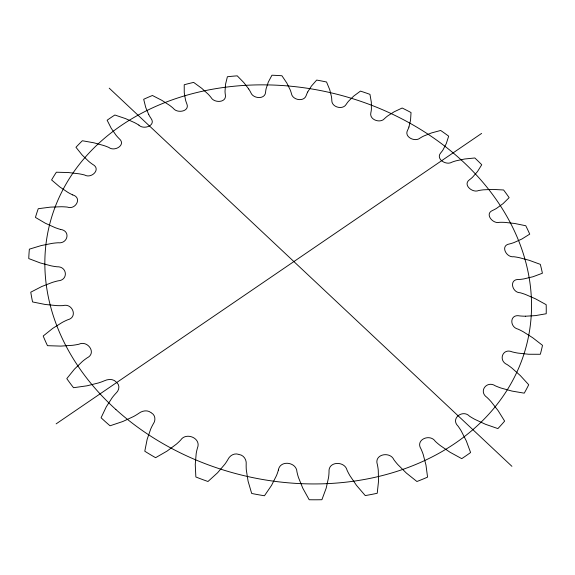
<?xml version="1.0" encoding="UTF-8"?>
<svg xmlns="http://www.w3.org/2000/svg" width="575" height="575" viewBox="0 0 575 575"><rect width="100%" height="100%" fill="white"/><g stroke="black" fill="none" stroke-linecap="round" stroke-linejoin="round"><path stroke-width="0.86" d="M278.372 470.055C280.003 459.763 296.463 461.883 296.937 471.744A60.972 53.144 25.5 0 0 298.504 477.602L302.802 488.204L309.192 499.74A261.596 208.962 14 0 0 321.907 499.711L326.176 488.189L328.533 477.624A61.324 54.704 17.1 0 0 329.029 471.787C328.124 461.092 344.756 460.783 347.034 470.156A60.476 51.599 27.8 0 0 349.909 475.669L356.486 485.365L365.247 495.578A261.596 208.962 14 0 0 377.229 493.271L378.53 481.174L378.264 470.357A61.194 54.036 22.5 0 0 377.358 464.528C373.815 454.149 390.066 451.008 393.911 459.756A59.714 49.773 28.8 0 0 397.893 464.665L406.331 473.031L416.918 481.505A261.596 208.962 14 0 0 427.563 477.128L425.967 465.046L423.2 454.48A60.878 52.814 26.2 0 0 420.993 448.917C415.035 439.616 430.035 433.327 435.325 441.356A58.729 47.811 28.8 0 0 440.177 445.481L449.959 452.202L461.739 458.649A261.596 208.962 14 0 0 470.594 452.518L466.332 440.989L461.33 431.135A60.318 51.189 28.1 0 0 457.995 426.068C450.175 418.478 462.839 409.055 469.538 416.214A57.557 45.799 28.3 0 0 474.979 419.419L485.559 424.314L497.893 428.591A261.596 208.962 14 0 0 504.634 421.101L498.079 410.579L491.215 401.803A59.498 49.321 28.9 0 0 486.975 397.411C478.12 391.352 486.939 380.176 495.363 385.847A56.285 43.844 27.3 0 0 501.105 388.067L511.958 391.072L524.249 393.163A261.596 208.962 14 0 0 528.72 384.74L520.317 375.576L512.016 368.158A58.463 47.33 28.8 0 0 507.121 364.572C497.964 360.64 502.593 347.71 512.188 351.886A54.97 42.004 26.1 0 0 517.967 353.1L528.605 354.25L540.327 354.279A261.596 208.962 14 0 0 542.505 345.338L532.745 337.769L523.451 331.876A57.263 45.332 28.1 0 0 518.14 329.166C509.321 327.168 509.558 313.598 519.901 315.934A53.683 40.322 24.8 0 0 525.485 316.2M408.947 126.996L410.536 120.297L411.039 112.549A261.596 208.962 14 0 0 402.155 108.014L394.04 111.859L387.557 116.028A49.63 35.614 18.1 0 0 384.503 118.658C380.269 123.647 369.164 119.787 370.825 112.829A48.925 34.852 13.6 0 0 371.4 109.149L371.321 102.206L369.962 94.365A261.596 208.962 14 0 0 360.46 91.102L353.675 96.126L348.5 101.25A49.177 35.118 16.5 0 0 346.222 104.341C342.865 110.22 331.653 107.302 331.797 100.467A49.098 35.032 11.9 0 0 331.466 96.679L329.734 89.7L326.557 82.002A261.596 208.962 14 0 0 316.688 80.069L311.391 86.121L307.668 92.036M56.142 423.861L481.62 133.414M525.485 316.207L535.483 315.61L546.207 313.749A261.596 208.962 14 0 0 546.178 304.678L535.533 298.842L525.672 294.558A55.976 43.398 27.1 0 0 520.181 292.747C511.958 292.768 508.731 278.889 518.787 279.515A52.476 38.841 23.3 0 0 523.976 278.889L533.011 276.733L542.405 273.233A261.596 208.962 14 0 0 540.313 264.356L529.244 260.31L519.218 257.65A54.661 41.587 25.8 0 0 513.755 256.73C506.352 257.895 499.869 245.432 509.45 243.951A51.398 37.583 21.7 0 0 514.079 242.535L521.892 239.02L529.719 234.133A261.596 208.962 14 0 0 525.78 225.752L514.683 223.474L504.843 222.388A53.389 39.955 24.4 0 0 499.596 222.324C492.962 224.343 484.172 213.799 492.689 210.4A50.492 36.556 20.1 0 0 496.642 208.294L503.046 203.651L509.134 197.649A261.596 208.962 14 0 0 503.592 189.98L492.818 189.405L483.467 189.822A52.21 38.525 22.9 0 0 478.594 190.548C472.607 193.272 462.429 184.776 469.437 179.803A49.773 35.765 18.5 0 0 472.614 177.129L477.487 171.573L481.749 164.737A261.596 208.962 14 0 0 474.835 157.974L464.701 159.002L456.104 160.806A51.168 37.318 21.3 0 0 451.727 162.251C446.293 165.657 435.448 159.052 440.687 152.943A49.263 35.219 16.9 0 0 443.037 149.823L446.286 143.585L448.673 136.167A261.596 208.962 14 0 0 440.651 130.46L431.415 132.969L423.782 136.023A50.298 36.347 19.7 0 0 420.023 138.108C415.128 142.255 404.074 137.202 407.467 130.453A48.976 34.91 15.2 0 0 408.94 126.996M239.171 454.516C243.757 455.148 246.711 459.792 246.186 464.226A61.238 54.251 21.3 0 0 246.337 470.156L248.077 481.167L251.685 493.465A261.596 208.962 14 0 0 264.45 495.765L271.537 485.401L276.467 475.611A61.324 54.697 10.8 0 0 278.386 470.055M238.69 454.379C234.499 452.834 229.899 455.407 228.059 459.267A61.194 54.014 5.4 0 1 224.811 464.269L217.537 472.808L207.978 481.498A261.596 208.962 14 0 1 195.859 476.984L195.256 464.528L196.183 453.646A61.331 54.769 15.6 0 1 197.469 447.925C201.502 438.229 186.171 431.811 180.744 439.976A60.871 52.778 1.8 0 1 176.331 444.188L167.095 451.073L155.595 457.693A261.596 208.962 14 0 1 144.778 451.224L147.178 439.228L150.715 429.007A61.302 54.596 9.4 0 1 153.353 423.775C155.875 420.368 155.401 414.956 151.383 412.908M60.497 229.411C70.933 230.74 67.814 244.023 58.168 242.765A58.168 46.812 -0.6 0 0 52.145 243.376L41.249 245.554L29.361 249.162A261.596 208.962 14 0 0 28.75 258.577L40.243 262.933L50.988 265.801A55.948 43.355 1 0 0 57.011 266.786C67.246 266.182 68.612 280.19 58.082 280.844A59.254 48.818 -0.9 0 0 52.203 282.462L41.81 286.501L30.77 292.179A261.596 208.962 14 0 0 32.567 301.94L45.231 304.477L56.752 305.613A57.241 45.288 -0.1 0 0 63.034 305.613C72.5 302.817 78.222 317.371 67.677 319.793A60.131 50.722 -0.4 0 0 62.208 322.446L52.814 328.325L43.19 336.016A261.596 208.962 14 0 0 47.481 345.683L60.828 346.107L72.637 345.295A58.442 47.294 -0.7 0 0 78.912 344.224C87.573 339.954 97.038 353.05 87.127 357.873A60.756 52.426 1.2 0 0 82.34 361.51L74.462 369.121L66.793 378.623A261.596 208.962 14 0 0 73.535 387.715L86.947 385.818L98.49 382.936A59.484 49.278 -0.9 0 0 104.449 380.758C108.229 378.947 113.476 378.709 116.402 382.188M72.73 194.911C82.577 197.692 75.569 210.227 67.318 207.079A56.939 44.821 0.1 0 0 61.403 206.741L50.456 207.129L38.252 208.711A261.596 208.962 14 0 0 35.434 217.415L45.36 223.244L54.963 227.571A54.632 41.551 2.2 0 0 60.49 229.418M138.877 125.106C143.549 130.079 156.4 125.58 150.995 118.349A50.284 36.326 8.3 0 1 148.738 114.59M151.002 412.627C147.473 409.723 142.277 410.687 138.87 413.281A60.303 51.153 -0.2 0 1 133.537 416.537L122.856 421.489L110.048 425.787A261.596 208.962 14 0 1 101.078 417.766L106.303 406.784L112.19 397.692A61.137 53.77 4.4 0 1 116.021 393.163C119.126 390.562 120.247 385.279 116.711 382.519M109.221 88.162L511.923 466.332M248.723 88.988L243.807 82.577L237.231 75.835A261.596 208.962 14 0 0 227.391 76.734L225.537 84.273L225.033 91.224A49.17 35.111 11.5 0 0 225.393 95.069C226.651 102.882 214.094 103.191 211.09 97.542A50.931 37.044 7.1 0 0 208.121 94.135L201.739 88.313L193.646 82.397A261.596 208.962 14 0 0 184.216 84.748L184.259 92.712L185.495 99.885A49.623 35.6 9.9 0 0 186.803 103.752C190.124 111.528 177.172 113.685 173.37 108.395A51.922 38.194 5.5 0 0 169.603 105.347L161.87 100.345L152.411 95.486A261.596 208.962 14 0 0 143.685 99.281L145.727 107.432L148.731 114.59M138.884 125.106A53.073 39.567 4 0 0 134.385 122.554L125.472 118.587L114.856 115.014A261.596 208.962 14 0 0 107.137 120.218L111.219 128.282L116.006 135.168A51.146 37.296 6.7 0 0 119.198 138.683C126.536 144.828 114.562 152.066 108.862 147.452A54.323 41.148 2.5 0 0 103.752 145.518L93.862 142.801L82.362 140.746A261.596 208.962 14 0 0 75.965 147.279L82.088 154.941L88.622 161.28A52.181 38.496 5.1 0 0 92.69 164.393C101.559 169.007 91.518 179.055 84.597 174.994A55.631 42.917 1.2 0 0 78.998 173.801L68.411 172.543L56.357 172.22A261.596 208.962 14 0 0 51.592 179.946L59.699 186.868L67.857 192.359A53.36 39.927 3.6 0 0 72.723 194.918M307.675 92.036A48.947 34.874 14.8 0 0 306.223 95.479C304.067 102.213 292.56 100.158 291.439 93.667A49.493 35.463 10.3 0 0 290.202 89.887L286.853 83.08L281.93 75.749A261.596 208.962 14 0 0 271.946 75.217L268.302 82.103L266.139 88.636A48.94 34.874 13.2 0 0 265.585 92.338C264.974 99.763 252.978 98.713 250.837 92.647A50.111 36.132 8.7 0 0 248.716 88.988M115.913 409.529A245.978 196.298 14 0 0 523.171 356.442A245.978 196.298 14 0 0 225.479 87.22A245.978 196.298 14 0 0 115.913 409.529"/></g></svg>
